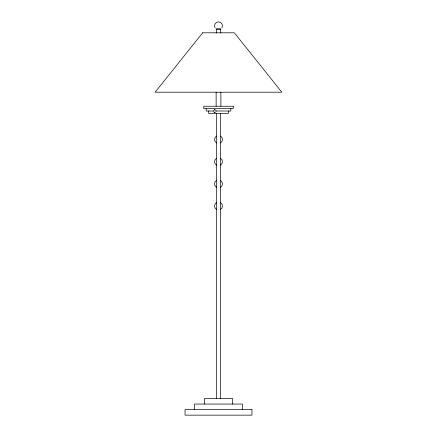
<?xml version="1.0" encoding="UTF-8"?>
<svg xmlns="http://www.w3.org/2000/svg" width="437" height="437" viewBox="0 0 437 437"><rect width="100%" height="100%" fill="white"/><g stroke="black" fill="none" stroke-linecap="round" stroke-linejoin="round"><path stroke-width="0.66" d="M221.93 27.788L222.46 25.81L221.93 23.827L220.477 22.38L218.5 21.85L216.523 22.38L215.07 23.827L214.54 25.81L215.07 27.788M216.124 33.201L216.648 31.912L216.124 29.241L220.876 29.241L220.352 30.524L220.876 33.201M214.425 109.682L213.791 110.315L213.791 111.899L214.425 112.533M216.523 136.093L215.07 137.54L214.54 139.523L215.07 141.501L216.523 142.954M220.477 142.954L221.93 141.501L222.46 139.523L221.93 137.54L220.477 136.093M216.523 158.27L215.07 159.718L214.54 161.701L215.07 163.678L216.523 165.126M220.477 165.126L221.93 163.678L222.46 161.701L221.93 159.718L220.477 158.27M216.523 180.448L215.07 181.896L214.54 183.873L215.07 185.856L216.523 187.304M220.477 187.304L221.93 185.856L222.46 183.873L221.93 181.896L220.477 180.448M216.523 202.626L215.07 204.074L214.54 206.051L215.07 208.034L216.523 209.481M220.477 209.481L221.93 208.034L222.46 206.051L221.93 204.074L220.477 202.626M216.168 111.899L214.267 112.533M216.124 28.842L220.876 28.842M214.267 109.682L216.168 110.315M213.119 111.009L206.177 111.009L206.177 108.633M215.807 111.009L230.823 111.009L230.823 108.633M242.398 409.606L242.398 404.061L194.602 404.061L194.602 409.606M232.56 404.061L232.56 398.517L204.44 398.517L204.44 404.061M228.398 111.009L228.398 113.385L208.602 113.385L208.602 111.009M220.876 92.141L220.876 106.257M220.559 113.385L220.559 398.517M216.441 113.385L216.441 398.517M216.124 92.141L216.124 106.257M202.659 32.802L155.135 92.207L281.865 92.207L234.341 32.802L202.659 32.802M233.243 106.257L203.757 106.257L203.757 108.633L233.243 108.633L233.243 106.257M251.947 409.606L185.053 409.606L185.053 415.15L251.947 415.15L251.947 409.606"/></g></svg>
